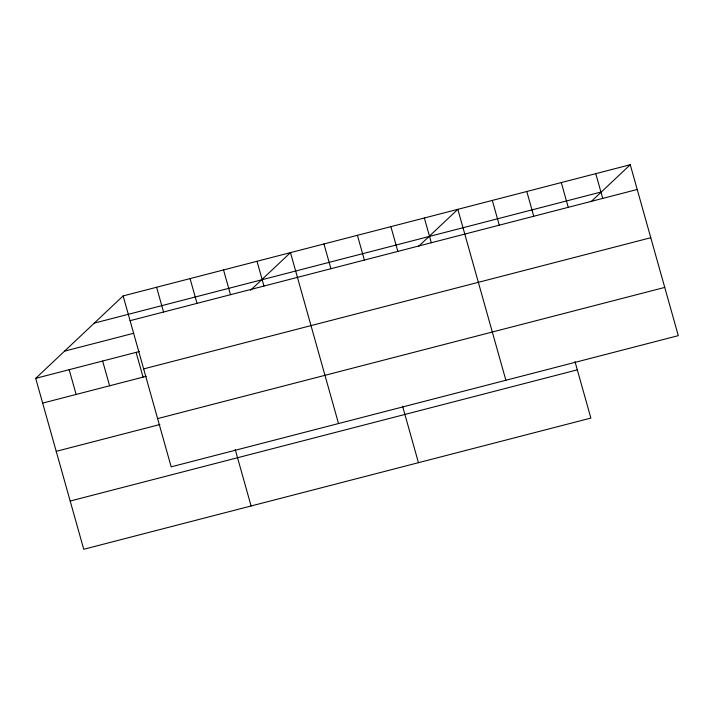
<?xml version="1.0" encoding="UTF-8"?>
<svg xmlns="http://www.w3.org/2000/svg" width="714" height="714" viewBox="0 0 714 714"><rect width="100%" height="100%" fill="white"/><g stroke="black" fill="none" stroke-linecap="round" stroke-linejoin="round"><path stroke-width="1.07" d="M574.984 361.57L590.871 418.083L83.743 549.271L35.7 378.349L123.129 295.917L630.257 164.729L678.3 335.651L171.173 466.84L123.129 295.917M250.48 290.339L290.482 252.622L338.525 423.554M418.574 246.348L457.835 209.336L505.878 380.259M591.005 201.741L630.257 164.729M94.275 323.121L601.402 191.932M130.082 320.675L637.218 189.487M64.555 351.145L133.652 333.268M35.7 378.349L139.355 351.529M143.648 368.906L650.775 237.726M42.661 403.107L146.308 376.287M157.615 418.609L664.743 287.421M56.219 451.337L159.865 424.527M70.186 501.032L577.314 369.852M595.771 173.654L602.732 198.412M561.284 182.57L568.246 207.328M526.798 191.495L533.76 216.253M492.312 200.411L499.273 225.169M424.357 217.993L431.318 242.751M390.888 226.65L397.85 251.408M357.419 235.308L364.381 260.066M402.562 406.168L418.449 462.69M323.951 243.965L330.912 268.723M257.004 261.279L263.966 286.037M223.536 269.937L230.497 294.703M190.067 278.603L197.028 303.361M235.209 449.463L251.096 505.976M156.598 287.26L163.56 312.018M136.115 352.368L143.068 377.126M102.637 361.025L109.599 385.783M69.169 369.682L76.13 394.449"/></g></svg>
